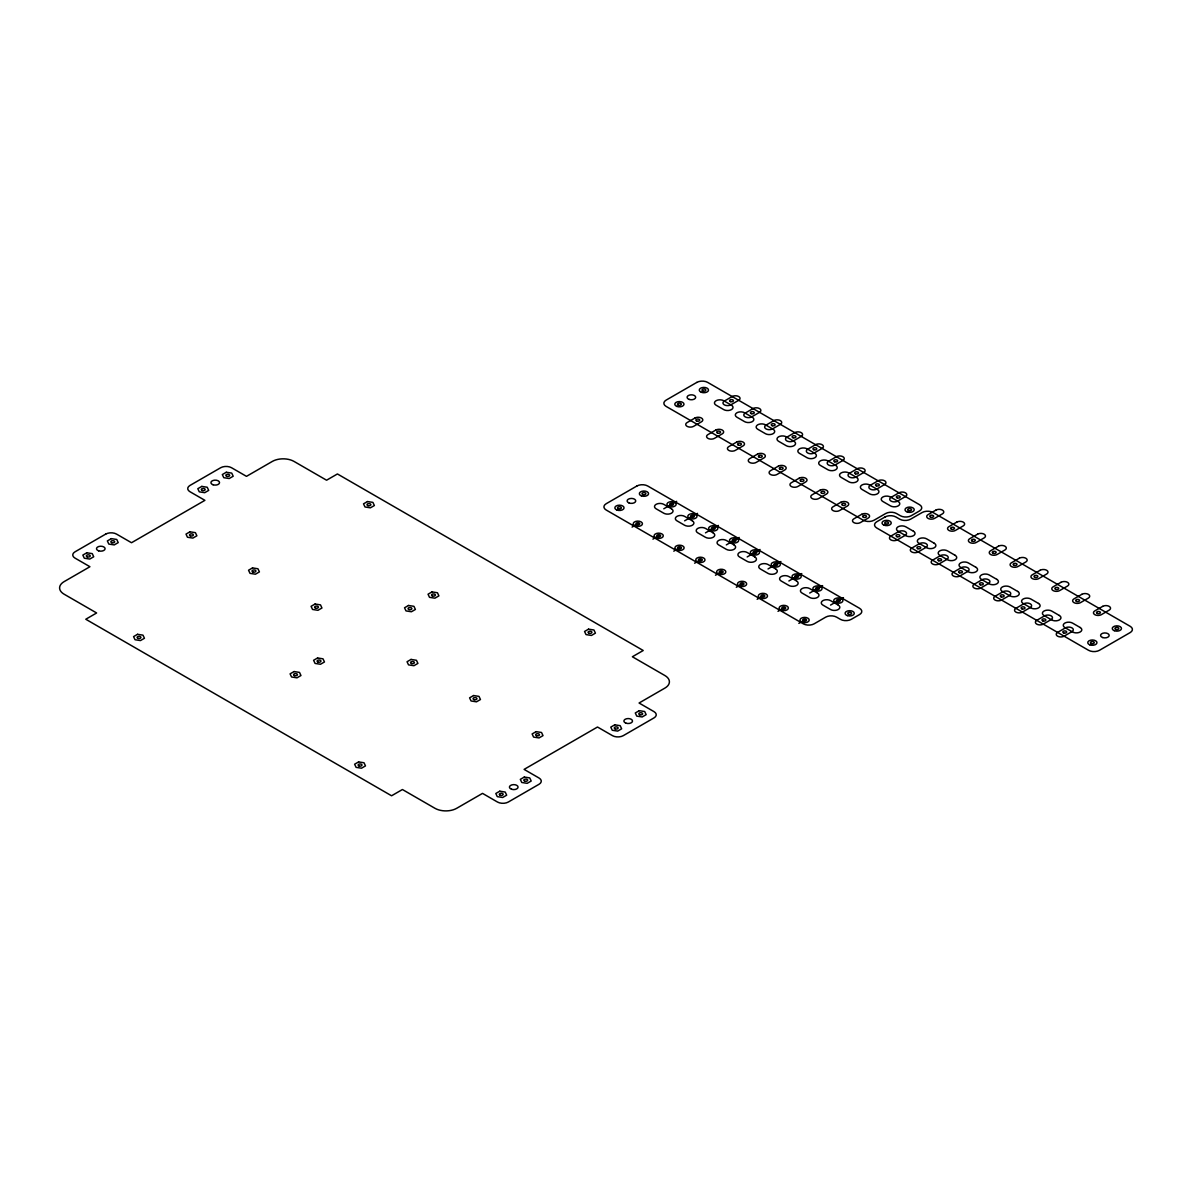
<?xml version="1.0" encoding="UTF-8"?>
<svg xmlns="http://www.w3.org/2000/svg" width="1192" height="1192" viewBox="0 0 1192 1192"><rect width="100%" height="100%" fill="white"/><g stroke="black" fill="none" stroke-linecap="round" stroke-linejoin="round"><path stroke-width="1.5" d="M632.088 527.087L637.839 523.765M663.78 508.79L676.669 501.34M652.933 539.127L658.684 535.789M684.625 520.815L697.514 513.38M673.778 551.151L679.529 547.828M705.47 532.854L718.359 525.419M694.623 563.19L700.375 559.867M726.33 544.893L739.204 537.443M715.468 575.229L721.235 571.907M747.175 556.932L760.064 549.482M736.313 587.269L742.08 583.931M768.021 568.957L780.909 561.521M757.158 599.293L762.925 595.97M788.866 580.996L801.754 573.561M778.003 611.332L783.77 608.009M809.711 593.035L822.599 585.6M798.849 623.371L804.615 620.049M830.556 605.074L843.444 597.624M105.701 534.105L74.992 551.836A7.674 4.425 0 0 0 74.992 558.094L89.936 566.721L64.085 581.651A15.347 8.866 0 0 0 64.085 594.182L96.626 612.971L85.779 619.244L391.572 795.779L402.419 789.521L434.976 808.31A15.347 8.866 0 0 0 456.67 808.31L482.522 793.38L497.466 802.022A7.674 4.425 0 0 0 508.328 802.022L539.037 784.276A7.674 4.425 0 0 0 539.037 778.018L524.093 769.391L597.505 727.016L612.45 735.643A7.674 4.425 0 0 0 623.297 735.643L654.006 717.897A7.674 4.425 0 0 0 654.006 711.639L639.061 703.012L664.913 688.082A15.347 8.866 0 0 0 664.913 675.551L632.371 656.762L643.218 650.504L337.425 473.954L326.578 480.212L294.022 461.423A15.347 8.866 0 0 0 272.327 461.423L246.476 476.353L231.531 467.726A7.674 4.425 0 0 0 220.684 467.726L189.96 485.457A7.674 4.425 0 0 0 189.96 491.715L204.905 500.342L131.507 542.732L116.563 534.105A7.674 4.425 0 0 0 105.701 534.105M86.822 552.79L82.844 555.085L84.304 558.214L89.743 559.063L93.706 556.768L92.261 553.624L86.822 552.79M111.333 538.635L107.355 540.93L108.815 544.073L114.238 544.908L118.217 542.613L116.771 539.469L111.333 538.635M201.791 486.41L197.812 488.705L199.273 491.834L204.711 492.683L208.689 490.389L207.229 487.245L201.791 486.41M226.301 472.255L222.323 474.55L223.783 477.694L229.207 478.528L233.185 476.234L231.74 473.105L226.301 472.255M189.975 531.811L186.012 534.105L187.457 537.249L192.895 538.084L196.874 535.789L195.413 532.66L189.975 531.811M137.557 634.308L133.579 636.602L135.024 639.731L140.462 640.566L144.441 638.271L142.98 635.142L137.557 634.308M252.525 567.928L248.547 570.223L250.007 573.352L255.431 574.201L259.409 571.892L257.949 568.763L252.525 567.928M367.494 501.549L363.515 503.843L364.975 506.973L370.399 507.822L374.377 505.527L372.917 502.383L367.494 501.549M696.828 382.394L666.105 400.125A7.674 4.425 0 0 0 666.105 406.397L863.246 520.204A7.674 4.425 0 0 0 874.094 520.204L885.671 513.529A7.674 4.425 0 0 1 896.533 513.529L900.362 515.734A7.674 4.425 0 0 0 911.209 515.734L919.494 510.951A7.674 4.425 0 0 0 919.494 504.678L707.675 382.394A7.674 4.425 0 0 0 696.828 382.394M315.06 604.031L311.082 606.326L312.542 609.455L317.966 610.304L321.944 608.009L320.499 604.865L315.06 604.031M694.936 418.034L687.084 422.579A4.604 2.652 0 0 0 687.084 426.334A4.604 2.652 0 0 0 693.595 426.334L701.447 421.789A4.604 2.652 0 0 0 701.447 418.034A4.604 2.652 0 0 0 694.936 418.034M732.171 396.534L724.319 401.078A4.604 2.652 0 0 0 724.319 404.833A4.604 2.652 0 0 0 730.83 404.833L738.682 400.303A4.604 2.652 0 0 0 738.682 396.534A4.604 2.652 0 0 0 732.171 396.534M294.066 671.558L290.088 673.852L291.548 676.981L296.972 677.831L300.95 675.536L299.505 672.392L294.066 671.558M317.579 657.984L313.6 660.279L315.06 663.423L320.484 664.257L324.462 661.962L323.002 658.818L317.579 657.984M408.513 605.476L404.535 607.771L405.995 610.915L411.419 611.749L415.397 609.455L413.952 606.326L408.513 605.476M432.025 591.903L428.047 594.212L429.507 597.341L434.931 598.175L438.909 595.881L437.449 592.752L432.025 591.903M715.781 430.074L707.929 434.603A4.604 2.652 0 0 0 707.929 438.358A4.604 2.652 0 0 0 714.44 438.358L722.292 433.828A4.604 2.652 0 0 0 722.292 430.074A4.604 2.652 0 0 0 715.781 430.074M753.016 408.573L745.164 413.103A4.604 2.652 0 0 0 745.164 416.872A4.604 2.652 0 0 0 751.675 416.872L759.528 412.328A4.604 2.652 0 0 0 759.528 408.573A4.604 2.652 0 0 0 753.016 408.573M636.886 486.008L606.162 503.739A7.674 4.425 0 0 0 606.162 509.997L803.304 623.818A7.674 4.425 0 0 0 814.151 623.818L825.728 617.128A7.674 4.425 0 0 1 836.575 617.128L840.405 619.348A7.674 4.425 0 0 0 851.252 619.348L859.551 614.565A7.674 4.425 0 0 0 859.551 608.293L647.733 486.008A7.674 4.425 0 0 0 636.886 486.008M736.626 442.113L728.774 446.642A4.604 2.652 0 0 0 728.774 450.397A4.604 2.652 0 0 0 735.285 450.397L743.138 445.868A4.604 2.652 0 0 0 743.138 442.113A4.604 2.652 0 0 0 736.626 442.113M773.861 420.612L766.009 425.142A4.604 2.652 0 0 0 766.009 428.897A4.604 2.652 0 0 0 772.52 428.897L780.373 424.367A4.604 2.652 0 0 0 780.373 420.612A4.604 2.652 0 0 0 773.861 420.612M757.471 454.137L749.619 458.682A4.604 2.652 0 0 0 749.619 462.436A4.604 2.652 0 0 0 756.13 462.436L763.983 457.892A4.604 2.652 0 0 0 763.983 454.137A4.604 2.652 0 0 0 757.471 454.137M794.706 432.636L786.854 437.181A4.604 2.652 0 0 0 786.854 440.936A4.604 2.652 0 0 0 793.365 440.936L801.218 436.406A4.604 2.652 0 0 0 801.218 432.636A4.604 2.652 0 0 0 794.706 432.636M411.031 659.429L407.053 661.739L408.513 664.868L413.937 665.702L417.915 663.408L416.455 660.279L411.031 659.429M778.316 466.176L770.464 470.706A4.604 2.652 0 0 0 770.464 474.476A4.604 2.652 0 0 0 776.975 474.476L784.828 469.931A4.604 2.652 0 0 0 784.828 466.176A4.604 2.652 0 0 0 778.316 466.176M815.552 444.676L807.699 449.205A4.604 2.652 0 0 0 807.699 452.975A4.604 2.652 0 0 0 814.211 452.975L822.063 448.43A4.604 2.652 0 0 0 822.063 444.676A4.604 2.652 0 0 0 815.552 444.676M799.162 478.215L791.309 482.745A4.604 2.652 0 0 0 791.309 486.5A4.604 2.652 0 0 0 797.821 486.5L805.673 481.97A4.604 2.652 0 0 0 805.673 478.215A4.604 2.652 0 0 0 799.162 478.215M836.397 456.715L828.544 461.244A4.604 2.652 0 0 0 828.544 464.999A4.604 2.652 0 0 0 835.056 464.999L842.908 460.47A4.604 2.652 0 0 0 842.908 456.715A4.604 2.652 0 0 0 836.397 456.715M820.007 490.24L812.154 494.784A4.604 2.652 0 0 0 812.154 498.539A4.604 2.652 0 0 0 818.666 498.539L826.518 494.01A4.604 2.652 0 0 0 826.518 490.24A4.604 2.652 0 0 0 820.007 490.24M857.242 468.739L849.389 473.284A4.604 2.652 0 0 0 849.389 477.038A4.604 2.652 0 0 0 855.901 477.038L863.753 472.509A4.604 2.652 0 0 0 863.753 468.739A4.604 2.652 0 0 0 857.242 468.739M358.598 761.926L354.62 764.221L356.08 767.35L361.504 768.199L365.482 765.89L364.022 762.761L358.598 761.926M473.567 695.547L469.588 697.841L471.049 700.971L476.472 701.82L480.45 699.525L479.005 696.381L473.567 695.547M588.535 629.167L584.557 631.462L586.017 634.591L591.456 635.44L595.419 633.146L593.974 630.002L588.535 629.167M840.852 502.279L832.999 506.809A4.604 2.652 0 0 0 832.999 510.578A4.604 2.652 0 0 0 839.496 510.578L847.363 506.034A4.604 2.652 0 0 0 847.363 502.279A4.604 2.652 0 0 0 840.852 502.279M878.087 480.778L870.234 485.308A4.604 2.652 0 0 0 870.234 489.078A4.604 2.652 0 0 0 876.746 489.078L884.598 484.533A4.604 2.652 0 0 0 884.598 480.778A4.604 2.652 0 0 0 878.087 480.778M861.697 514.318L853.844 518.848A4.604 2.652 0 0 0 853.844 522.603A4.604 2.652 0 0 0 860.341 522.603L868.208 518.073A4.604 2.652 0 0 0 868.208 514.318A4.604 2.652 0 0 0 861.697 514.318M898.932 492.817L891.08 497.347A4.604 2.652 0 0 0 891.08 501.102A4.604 2.652 0 0 0 897.591 501.102L905.443 496.572A4.604 2.652 0 0 0 905.443 492.817A4.604 2.652 0 0 0 898.932 492.817M885.06 516.97L876.776 521.753A7.674 4.425 0 0 0 876.776 528.011L1088.594 650.31A7.674 4.425 0 0 0 1099.441 650.31L1130.165 632.58A7.674 4.425 0 0 0 1130.165 626.307L933.023 512.5A7.674 4.425 0 0 0 922.176 512.5L910.599 519.176A7.674 4.425 0 0 1 899.736 519.176L895.907 516.97A7.674 4.425 0 0 0 885.06 516.97M536.102 731.65L532.139 733.944L533.584 737.088L539.022 737.923L543.001 735.628L541.54 732.484L536.102 731.65M898.679 531.587L890.826 536.132A4.604 2.652 0 0 0 890.826 539.887A4.604 2.652 0 0 0 897.338 539.887L905.19 535.357A4.604 2.652 0 0 0 905.19 531.587A4.604 2.652 0 0 0 898.679 531.587M935.914 510.102L928.061 514.631A4.604 2.652 0 0 0 928.061 518.386A4.604 2.652 0 0 0 934.573 518.386L942.425 513.856A4.604 2.652 0 0 0 942.425 510.102A4.604 2.652 0 0 0 935.914 510.102M919.524 543.627L911.671 548.156A4.604 2.652 0 0 0 911.671 551.926A4.604 2.652 0 0 0 918.183 551.926L926.035 547.381A4.604 2.652 0 0 0 926.035 543.627A4.604 2.652 0 0 0 919.524 543.627M956.759 522.126L948.907 526.67A4.604 2.652 0 0 0 948.907 530.425A4.604 2.652 0 0 0 955.418 530.425L963.27 525.881A4.604 2.652 0 0 0 963.27 522.126A4.604 2.652 0 0 0 956.759 522.126M499.791 791.205L495.812 793.499L497.273 796.643L502.696 797.478L506.675 795.183L505.214 792.054L499.791 791.205M524.301 777.065L520.323 779.359L521.768 782.488L527.207 783.323L531.185 781.028L529.725 777.899L524.301 777.065M614.759 724.825L610.781 727.12L612.241 730.264L617.665 731.098L621.643 728.804L620.183 725.675L614.759 724.825M639.27 710.685L635.291 712.98L636.752 716.109L642.175 716.958L646.153 714.649L644.693 711.52L639.27 710.685M940.369 555.666L932.517 560.195A4.604 2.652 0 0 0 932.517 563.95A4.604 2.652 0 0 0 939.028 563.95L946.88 559.42A4.604 2.652 0 0 0 946.88 555.666A4.604 2.652 0 0 0 940.369 555.666M977.604 534.165L969.752 538.695A4.604 2.652 0 0 0 969.752 542.464A4.604 2.652 0 0 0 976.263 542.464L984.115 537.92A4.604 2.652 0 0 0 984.115 534.165A4.604 2.652 0 0 0 977.604 534.165M961.214 567.705L953.362 572.235A4.604 2.652 0 0 0 953.362 575.989A4.604 2.652 0 0 0 959.873 575.989L967.725 571.46A4.604 2.652 0 0 0 967.725 567.705A4.604 2.652 0 0 0 961.214 567.705M998.449 546.204L990.597 550.734A4.604 2.652 0 0 0 990.597 554.489A4.604 2.652 0 0 0 997.108 554.489L1004.96 549.959A4.604 2.652 0 0 0 1004.96 546.204A4.604 2.652 0 0 0 998.449 546.204M982.059 579.729L974.207 584.274A4.604 2.652 0 0 0 974.207 588.029A4.604 2.652 0 0 0 980.718 588.029L988.57 583.484A4.604 2.652 0 0 0 988.57 579.729A4.604 2.652 0 0 0 982.059 579.729M1019.294 558.228L1011.442 562.773A4.604 2.652 0 0 0 1011.442 566.528A4.604 2.652 0 0 0 1017.953 566.528L1025.805 561.998A4.604 2.652 0 0 0 1025.805 558.228A4.604 2.652 0 0 0 1019.294 558.228M1002.904 591.768L995.052 596.298A4.604 2.652 0 0 0 995.052 600.053A4.604 2.652 0 0 0 1001.563 600.053L1009.415 595.523A4.604 2.652 0 0 0 1009.415 591.768A4.604 2.652 0 0 0 1002.904 591.768M1040.139 570.268L1032.287 574.797A4.604 2.652 0 0 0 1032.287 578.567A4.604 2.652 0 0 0 1038.798 578.567L1046.65 574.023A4.604 2.652 0 0 0 1046.65 570.268A4.604 2.652 0 0 0 1040.139 570.268M1023.749 603.808L1015.897 608.337A4.604 2.652 0 0 0 1015.897 612.092A4.604 2.652 0 0 0 1022.408 612.092L1030.261 607.562A4.604 2.652 0 0 0 1030.261 603.808A4.604 2.652 0 0 0 1023.749 603.808M1060.984 582.307L1053.132 586.837A4.604 2.652 0 0 0 1053.132 590.591A4.604 2.652 0 0 0 1059.643 590.591L1067.496 586.062A4.604 2.652 0 0 0 1067.496 582.307A4.604 2.652 0 0 0 1060.984 582.307M1044.594 615.832L1036.742 620.376A4.604 2.652 0 0 0 1036.742 624.131A4.604 2.652 0 0 0 1043.253 624.131L1051.106 619.602A4.604 2.652 0 0 0 1051.106 615.832A4.604 2.652 0 0 0 1044.594 615.832M1081.829 594.331L1073.977 598.876A4.604 2.652 0 0 0 1073.977 602.63A4.604 2.652 0 0 0 1080.488 602.63L1088.341 598.101A4.604 2.652 0 0 0 1088.341 594.331A4.604 2.652 0 0 0 1081.829 594.331M1065.439 627.871L1057.587 632.401A4.604 2.652 0 0 0 1057.587 636.17A4.604 2.652 0 0 0 1064.098 636.17L1071.951 631.626A4.604 2.652 0 0 0 1071.951 627.871A4.604 2.652 0 0 0 1065.439 627.871M1102.674 606.37L1094.822 610.9A4.604 2.652 0 0 0 1094.822 614.67A4.604 2.652 0 0 0 1101.333 614.67L1109.186 610.125A4.604 2.652 0 0 0 1109.186 606.37A4.604 2.652 0 0 0 1102.674 606.37M731.426 405.176L723.738 400.736A5.438 3.144 0 0 0 716.049 400.736A5.438 3.144 0 0 0 716.049 405.176L723.738 409.616A5.438 3.144 0 0 0 731.426 409.616A5.438 3.144 0 0 0 731.426 405.176M752.271 417.2L744.583 412.775A5.438 3.144 0 0 0 736.894 412.775A5.438 3.144 0 0 0 736.894 417.2L744.583 421.64A5.438 3.144 0 0 0 752.271 421.64A5.438 3.144 0 0 0 752.271 417.2M773.116 429.239L765.428 424.799A5.438 3.144 0 0 0 757.74 424.799A5.438 3.144 0 0 0 757.74 429.239L765.428 433.679A5.438 3.144 0 0 0 773.116 433.679A5.438 3.144 0 0 0 773.116 429.239M793.961 441.278L786.273 436.838A5.438 3.144 0 0 0 778.585 436.838A5.438 3.144 0 0 0 778.585 441.278L786.273 445.719A5.438 3.144 0 0 0 793.961 445.719A5.438 3.144 0 0 0 793.961 441.278M814.807 453.318L807.118 448.877A5.438 3.144 0 0 0 799.43 448.877A5.438 3.144 0 0 0 799.43 453.318L807.118 457.758A5.438 3.144 0 0 0 814.807 457.758A5.438 3.144 0 0 0 814.807 453.318M835.652 465.357L827.963 460.917A5.438 3.144 0 0 0 820.275 460.917A5.438 3.144 0 0 0 820.275 465.357L827.963 469.782A5.438 3.144 0 0 0 835.652 469.782A5.438 3.144 0 0 0 835.652 465.357M856.497 477.381L848.808 472.941A5.438 3.144 0 0 0 841.12 472.941A5.438 3.144 0 0 0 841.12 477.381L848.808 481.821A5.438 3.144 0 0 0 856.497 481.821A5.438 3.144 0 0 0 856.497 477.381M877.342 489.42L869.653 484.98A5.438 3.144 0 0 0 861.965 484.98A5.438 3.144 0 0 0 861.965 489.42L869.653 493.861A5.438 3.144 0 0 0 877.342 493.861A5.438 3.144 0 0 0 877.342 489.42M898.187 501.459L890.498 497.019A5.438 3.144 0 0 0 882.81 497.019A5.438 3.144 0 0 0 882.81 501.459L890.498 505.9A5.438 3.144 0 0 0 898.187 505.9A5.438 3.144 0 0 0 898.187 501.459M913.459 531.245L905.771 526.804A5.438 3.144 0 0 0 898.083 526.804A5.438 3.144 0 0 0 898.083 531.245L905.771 535.685A5.438 3.144 0 0 0 913.459 535.685A5.438 3.144 0 0 0 913.459 531.245M934.304 543.284L926.616 538.844A5.438 3.144 0 0 0 918.928 538.844A5.438 3.144 0 0 0 918.928 543.284L926.616 547.724A5.438 3.144 0 0 0 934.304 547.724A5.438 3.144 0 0 0 934.304 543.284M955.15 555.323L947.461 550.883A5.438 3.144 0 0 0 939.773 550.883A5.438 3.144 0 0 0 939.773 555.323L947.461 559.748A5.438 3.144 0 0 0 955.15 559.748A5.438 3.144 0 0 0 955.15 555.323M975.995 567.347L968.306 562.907A5.438 3.144 0 0 0 960.618 562.907A5.438 3.144 0 0 0 960.618 567.347L968.306 571.788A5.438 3.144 0 0 0 975.995 571.788A5.438 3.144 0 0 0 975.995 567.347M996.84 579.387L989.151 574.946A5.438 3.144 0 0 0 981.463 574.946A5.438 3.144 0 0 0 981.463 579.387L989.151 583.827A5.438 3.144 0 0 0 996.84 583.827A5.438 3.144 0 0 0 996.84 579.387M1017.685 591.426L1009.997 586.986A5.438 3.144 0 0 0 1002.308 586.986A5.438 3.144 0 0 0 1002.308 591.426L1009.997 595.866A5.438 3.144 0 0 0 1017.685 595.866A5.438 3.144 0 0 0 1017.685 591.426M1038.53 603.465L1030.842 599.025A5.438 3.144 0 0 0 1023.153 599.025A5.438 3.144 0 0 0 1023.153 603.465L1030.842 607.905A5.438 3.144 0 0 0 1038.53 607.905A5.438 3.144 0 0 0 1038.53 603.465M1059.375 615.489L1051.687 611.049A5.438 3.144 0 0 0 1043.998 611.049A5.438 3.144 0 0 0 1043.998 615.489L1051.687 619.929A5.438 3.144 0 0 0 1059.375 619.929A5.438 3.144 0 0 0 1059.375 615.489M1080.22 627.528L1072.532 623.088A5.438 3.144 0 0 0 1064.843 623.088A5.438 3.144 0 0 0 1064.843 627.528L1072.532 631.969A5.438 3.144 0 0 0 1080.22 631.969A5.438 3.144 0 0 0 1080.22 627.528M671.468 508.79L663.78 504.35A5.438 3.144 0 0 0 656.092 504.35A5.438 3.144 0 0 0 656.092 508.79L663.78 513.216A5.438 3.144 0 0 0 671.468 513.216A5.438 3.144 0 0 0 671.468 508.79M692.314 520.815L684.625 516.374A5.438 3.144 0 0 0 676.937 516.374A5.438 3.144 0 0 0 676.937 520.815L684.625 525.255A5.438 3.144 0 0 0 692.314 525.255A5.438 3.144 0 0 0 692.314 520.815M713.159 532.854L705.47 528.414A5.438 3.144 0 0 0 697.782 528.414A5.438 3.144 0 0 0 697.782 532.854L705.47 537.294A5.438 3.144 0 0 0 713.159 537.294A5.438 3.144 0 0 0 713.159 532.854M734.019 544.893L726.33 540.453A5.438 3.144 0 0 0 718.642 540.453A5.438 3.144 0 0 0 718.642 544.893L726.33 549.333A5.438 3.144 0 0 0 734.019 549.333A5.438 3.144 0 0 0 734.019 544.893M754.864 556.932L747.175 552.492A5.438 3.144 0 0 0 739.487 552.492A5.438 3.144 0 0 0 739.487 556.932L747.175 561.372A5.438 3.144 0 0 0 754.864 561.372A5.438 3.144 0 0 0 754.864 556.932M775.709 568.957L768.021 564.516A5.438 3.144 0 0 0 760.332 564.516A5.438 3.144 0 0 0 760.332 568.957L768.021 573.397A5.438 3.144 0 0 0 775.709 573.397A5.438 3.144 0 0 0 775.709 568.957M796.554 580.996L788.866 576.555A5.438 3.144 0 0 0 781.177 576.555A5.438 3.144 0 0 0 781.177 580.996L788.866 585.436A5.438 3.144 0 0 0 796.554 585.436A5.438 3.144 0 0 0 796.554 580.996M817.399 593.035L809.711 588.595A5.438 3.144 0 0 0 802.022 588.595A5.438 3.144 0 0 0 802.022 593.035L809.711 597.475A5.438 3.144 0 0 0 817.399 597.475A5.438 3.144 0 0 0 817.399 593.035M838.244 605.074L830.556 600.634A5.438 3.144 0 0 0 822.867 600.634A5.438 3.144 0 0 0 822.867 605.074L830.556 609.514A5.438 3.144 0 0 0 838.244 609.514A5.438 3.144 0 0 0 838.244 605.074M848.6 614.252A1.922 1.103 0 0 0 851.595 613.403A1.922 1.103 0 0 0 848.838 612.33A1.922 1.103 0 0 0 848.6 614.252M847.378 615.623A4.604 2.652 0 0 0 854.277 613.329A4.604 2.652 0 0 0 847.378 611.034A4.604 2.652 0 0 0 847.378 615.623M641.385 495.872A4.604 2.652 0 0 0 648.552 493.861A4.604 2.652 0 0 0 641.952 491.283A4.604 2.652 0 0 0 641.385 495.872M616.875 510.027A4.604 2.652 0 0 0 624.042 508.015A4.604 2.652 0 0 0 617.441 505.438A4.604 2.652 0 0 0 616.875 510.027M618.499 508.79A1.922 1.103 0 0 0 621.375 507.822A1.922 1.103 0 0 0 618.499 506.868A1.922 1.103 0 0 0 618.499 508.79M670.485 505.214A1.922 1.103 0 0 0 673.465 504.38A1.922 1.103 0 0 0 670.723 503.307A1.922 1.103 0 0 0 670.485 505.214M691.449 517.298A1.922 1.103 0 0 0 694.325 516.33A1.922 1.103 0 0 0 691.449 515.376A1.922 1.103 0 0 0 691.449 517.298M712.294 529.322A1.922 1.103 0 0 0 715.17 528.369A1.922 1.103 0 0 0 712.294 527.415A1.922 1.103 0 0 0 712.294 529.322M733.14 541.362A1.922 1.103 0 0 0 736.015 540.408A1.922 1.103 0 0 0 733.14 539.44A1.922 1.103 0 0 0 733.14 541.362M753.985 553.401A1.922 1.103 0 0 0 756.86 552.432A1.922 1.103 0 0 0 753.985 551.479A1.922 1.103 0 0 0 753.985 553.401M774.711 565.395A1.922 1.103 0 0 0 777.706 564.561A1.922 1.103 0 0 0 774.949 563.473A1.922 1.103 0 0 0 774.711 565.395M795.556 577.435A1.922 1.103 0 0 0 798.551 576.585A1.922 1.103 0 0 0 795.794 575.513A1.922 1.103 0 0 0 795.556 577.435M816.401 589.459A1.922 1.103 0 0 0 819.396 588.625A1.922 1.103 0 0 0 816.639 587.552A1.922 1.103 0 0 0 816.401 589.459M837.246 601.498A1.922 1.103 0 0 0 840.241 600.664A1.922 1.103 0 0 0 837.484 599.591A1.922 1.103 0 0 0 837.246 601.498M669.248 506.6A4.604 2.652 0 0 0 676.162 504.29A4.604 2.652 0 0 0 669.248 501.996A4.604 2.652 0 0 0 669.248 506.6M690.108 518.639A4.604 2.652 0 0 0 697.007 516.33A4.604 2.652 0 0 0 690.108 514.035A4.604 2.652 0 0 0 690.108 518.639M710.953 530.663A4.604 2.652 0 0 0 717.852 528.369A4.604 2.652 0 0 0 710.953 526.059A4.604 2.652 0 0 0 710.953 530.663M731.515 542.598A4.604 2.652 0 0 0 738.682 540.587A4.604 2.652 0 0 0 732.082 538.009A4.604 2.652 0 0 0 731.515 542.598M752.644 554.742A4.604 2.652 0 0 0 759.542 552.432A4.604 2.652 0 0 0 752.644 550.138A4.604 2.652 0 0 0 752.644 554.742M773.206 566.677A4.604 2.652 0 0 0 780.373 564.665A4.604 2.652 0 0 0 773.772 562.088A4.604 2.652 0 0 0 773.206 566.677M794.051 578.716A4.604 2.652 0 0 0 801.233 576.705A4.604 2.652 0 0 0 794.617 574.127A4.604 2.652 0 0 0 794.051 578.716M814.896 590.74A4.604 2.652 0 0 0 822.078 588.729A4.604 2.652 0 0 0 815.477 586.151A4.604 2.652 0 0 0 814.896 590.74M836.024 602.884A4.604 2.652 0 0 0 842.938 600.574A4.604 2.652 0 0 0 836.024 598.28A4.604 2.652 0 0 0 836.024 602.884M642.995 494.635A1.922 1.103 0 0 0 645.87 493.682A1.922 1.103 0 0 0 642.995 492.713A1.922 1.103 0 0 0 642.995 494.635M656.39 538.099A4.604 2.652 0 0 0 663.288 535.789A4.604 2.652 0 0 0 656.39 533.495A4.604 2.652 0 0 0 656.39 538.099M802.037 622.239A4.604 2.652 0 0 0 809.204 620.227A4.604 2.652 0 0 0 802.603 617.65A4.604 2.652 0 0 0 802.037 622.239M781.46 610.304A4.604 2.652 0 0 0 788.374 608.009A4.604 2.652 0 0 0 781.46 605.7A4.604 2.652 0 0 0 781.46 610.304M760.347 598.175A4.604 2.652 0 0 0 767.514 596.164A4.604 2.652 0 0 0 760.913 593.586A4.604 2.652 0 0 0 760.347 598.175M739.487 586.136A4.604 2.652 0 0 0 746.669 584.125A4.604 2.652 0 0 0 740.068 581.547A4.604 2.652 0 0 0 739.487 586.136M718.925 574.201A4.604 2.652 0 0 0 725.839 571.907A4.604 2.652 0 0 0 718.925 569.597A4.604 2.652 0 0 0 718.925 574.201M697.797 562.073A4.604 2.652 0 0 0 704.979 560.061A4.604 2.652 0 0 0 698.363 557.469A4.604 2.652 0 0 0 697.797 562.073M677.235 550.138A4.604 2.652 0 0 0 684.133 547.828A4.604 2.652 0 0 0 677.235 545.534A4.604 2.652 0 0 0 677.235 550.138M635.545 526.059A4.604 2.652 0 0 0 642.443 523.765A4.604 2.652 0 0 0 635.545 521.455A4.604 2.652 0 0 0 635.545 526.059M636.766 524.674A1.922 1.103 0 0 0 639.761 523.839A1.922 1.103 0 0 0 637.005 522.767A1.922 1.103 0 0 0 636.766 524.674M657.611 536.713A1.922 1.103 0 0 0 660.606 535.878A1.922 1.103 0 0 0 657.85 534.806A1.922 1.103 0 0 0 657.611 536.713M678.457 548.752A1.922 1.103 0 0 0 681.452 547.903A1.922 1.103 0 0 0 678.695 546.83A1.922 1.103 0 0 0 678.457 548.752M699.421 560.821A1.922 1.103 0 0 0 702.297 559.867A1.922 1.103 0 0 0 699.421 558.914A1.922 1.103 0 0 0 699.421 560.821M720.147 572.816A1.922 1.103 0 0 0 723.142 571.981A1.922 1.103 0 0 0 720.385 570.908A1.922 1.103 0 0 0 720.147 572.816M741.111 584.899A1.922 1.103 0 0 0 743.987 583.931A1.922 1.103 0 0 0 741.111 582.977A1.922 1.103 0 0 0 741.111 584.899M761.956 596.939A1.922 1.103 0 0 0 764.832 595.97A1.922 1.103 0 0 0 761.956 595.017A1.922 1.103 0 0 0 761.956 596.939M782.801 608.963A1.922 1.103 0 0 0 785.692 608.009A1.922 1.103 0 0 0 782.801 607.056A1.922 1.103 0 0 0 782.801 608.963M803.661 621.002A1.922 1.103 0 0 0 806.537 620.049A1.922 1.103 0 0 0 803.661 619.08A1.922 1.103 0 0 0 803.661 621.002M629.033 502.964A4.291 2.473 0 0 0 635.723 501.087A4.291 2.473 0 0 0 629.57 498.673A4.291 2.473 0 0 0 629.033 502.964M98.653 550.838A4.291 2.473 0 0 0 105.09 548.692A4.291 2.473 0 0 0 98.653 546.547A4.291 2.473 0 0 0 98.653 550.838M511.606 789.268A4.291 2.473 0 0 0 518.058 787.122A4.291 2.473 0 0 0 511.606 784.962A4.291 2.473 0 0 0 511.606 789.268M625.8 723.097A4.291 2.473 0 0 0 632.49 721.22A4.291 2.473 0 0 0 626.322 718.806A4.291 2.473 0 0 0 625.8 723.097M213.1 484.772A4.291 2.473 0 0 0 219.537 482.626A4.291 2.473 0 0 0 213.1 480.465A4.291 2.473 0 0 0 213.1 484.772M294.454 675.611A1.922 1.103 0 0 0 297.434 674.776A1.922 1.103 0 0 0 294.692 673.689A1.922 1.103 0 0 0 294.454 675.611M317.951 662.037A1.922 1.103 0 0 0 320.946 661.202A1.922 1.103 0 0 0 318.19 660.13A1.922 1.103 0 0 0 317.951 662.037M87.284 556.873A1.922 1.103 0 0 0 90.205 555.949A1.922 1.103 0 0 0 87.344 554.951A1.922 1.103 0 0 0 87.284 556.873M111.825 542.732A1.922 1.103 0 0 0 114.7 541.779A1.922 1.103 0 0 0 111.825 540.81A1.922 1.103 0 0 0 111.825 542.732M524.674 781.118A1.922 1.103 0 0 0 527.669 780.268A1.922 1.103 0 0 0 524.912 779.196A1.922 1.103 0 0 0 524.674 781.118M500.193 795.273A1.922 1.103 0 0 0 503.158 794.408A1.922 1.103 0 0 0 500.372 793.351A1.922 1.103 0 0 0 500.193 795.273M639.731 714.768A1.922 1.103 0 0 0 642.637 713.829A1.922 1.103 0 0 0 639.791 712.846A1.922 1.103 0 0 0 639.731 714.768M615.132 728.878A1.922 1.103 0 0 0 618.127 728.044A1.922 1.103 0 0 0 615.37 726.971A1.922 1.103 0 0 0 615.132 728.878M202.178 490.463A1.922 1.103 0 0 0 205.158 489.629A1.922 1.103 0 0 0 202.416 488.541A1.922 1.103 0 0 0 202.178 490.463M226.718 476.323A1.922 1.103 0 0 0 229.669 475.459A1.922 1.103 0 0 0 226.897 474.401A1.922 1.103 0 0 0 226.718 476.323M408.901 609.529A1.922 1.103 0 0 0 411.881 608.695A1.922 1.103 0 0 0 409.139 607.622A1.922 1.103 0 0 0 408.901 609.529M432.398 595.955A1.922 1.103 0 0 0 435.393 595.121A1.922 1.103 0 0 0 432.636 594.048A1.922 1.103 0 0 0 432.398 595.955M138.049 638.39A1.922 1.103 0 0 0 140.924 637.437A1.922 1.103 0 0 0 138.049 636.483A1.922 1.103 0 0 0 138.049 638.39M359.09 766.009A1.922 1.103 0 0 0 361.966 765.055A1.922 1.103 0 0 0 359.09 764.102A1.922 1.103 0 0 0 359.09 766.009M589.042 633.265A1.922 1.103 0 0 0 591.917 632.296A1.922 1.103 0 0 0 589.042 631.343A1.922 1.103 0 0 0 589.042 633.265M367.866 505.602A1.922 1.103 0 0 0 370.861 504.767A1.922 1.103 0 0 0 368.105 503.68A1.922 1.103 0 0 0 367.866 505.602M411.523 663.527A1.922 1.103 0 0 0 414.399 662.573A1.922 1.103 0 0 0 411.523 661.62A1.922 1.103 0 0 0 411.523 663.527M474.058 699.644A1.922 1.103 0 0 0 476.949 698.676A1.922 1.103 0 0 0 474.058 697.722A1.922 1.103 0 0 0 474.058 699.644M536.609 735.747A1.922 1.103 0 0 0 539.484 734.779A1.922 1.103 0 0 0 536.609 733.825A1.922 1.103 0 0 0 536.609 735.747M190.482 535.908A1.922 1.103 0 0 0 193.357 534.955A1.922 1.103 0 0 0 190.482 533.986A1.922 1.103 0 0 0 190.482 535.908M252.898 571.981A1.922 1.103 0 0 0 255.893 571.132A1.922 1.103 0 0 0 253.136 570.059A1.922 1.103 0 0 0 252.898 571.981M315.448 608.084A1.922 1.103 0 0 0 318.428 607.25A1.922 1.103 0 0 0 315.671 606.177A1.922 1.103 0 0 0 315.448 608.084M1102.734 637.556A4.291 2.473 0 0 0 1109.171 635.41A4.291 2.473 0 0 0 1102.734 633.265A4.291 2.473 0 0 0 1102.734 637.556M930.624 517.194A1.922 1.103 0 0 0 933.619 516.345A1.922 1.103 0 0 0 930.863 515.272A1.922 1.103 0 0 0 930.624 517.194M951.484 529.218A1.922 1.103 0 0 0 954.464 528.384A1.922 1.103 0 0 0 951.708 527.311A1.922 1.103 0 0 0 951.484 529.218M972.329 541.257A1.922 1.103 0 0 0 975.309 540.423A1.922 1.103 0 0 0 972.568 539.35A1.922 1.103 0 0 0 972.329 541.257M993.174 553.297A1.922 1.103 0 0 0 996.154 552.462A1.922 1.103 0 0 0 993.413 551.375A1.922 1.103 0 0 0 993.174 553.297M1014.019 565.336A1.922 1.103 0 0 0 1016.999 564.486A1.922 1.103 0 0 0 1014.258 563.414A1.922 1.103 0 0 0 1014.019 565.336M1034.865 577.36A1.922 1.103 0 0 0 1037.845 576.526A1.922 1.103 0 0 0 1035.103 575.453A1.922 1.103 0 0 0 1034.865 577.36M1055.71 589.399A1.922 1.103 0 0 0 1058.705 588.565A1.922 1.103 0 0 0 1055.948 587.492A1.922 1.103 0 0 0 1055.71 589.399M1076.555 601.438A1.922 1.103 0 0 0 1079.55 600.604A1.922 1.103 0 0 0 1076.793 599.516A1.922 1.103 0 0 0 1076.555 601.438M1097.4 613.478A1.922 1.103 0 0 0 1100.395 612.628A1.922 1.103 0 0 0 1097.638 611.556A1.922 1.103 0 0 0 1097.4 613.478M1091.291 643.546A1.922 1.103 0 0 0 1094.271 642.712A1.922 1.103 0 0 0 1091.529 641.639A1.922 1.103 0 0 0 1091.291 643.546M897.04 536.698A1.922 1.103 0 0 0 899.915 535.73A1.922 1.103 0 0 0 897.04 534.776A1.922 1.103 0 0 0 897.04 536.698M917.766 548.678A1.922 1.103 0 0 0 920.746 547.843A1.922 1.103 0 0 0 918.004 546.77A1.922 1.103 0 0 0 917.766 548.678M938.611 560.717A1.922 1.103 0 0 0 941.606 559.882A1.922 1.103 0 0 0 938.849 558.81A1.922 1.103 0 0 0 938.611 560.717M959.456 572.756A1.922 1.103 0 0 0 962.451 571.922A1.922 1.103 0 0 0 959.694 570.849A1.922 1.103 0 0 0 959.456 572.756M980.301 584.795A1.922 1.103 0 0 0 983.296 583.961A1.922 1.103 0 0 0 980.539 582.873A1.922 1.103 0 0 0 980.301 584.795M1001.146 596.834A1.922 1.103 0 0 0 1004.141 595.985A1.922 1.103 0 0 0 1001.384 594.912A1.922 1.103 0 0 0 1001.146 596.834M1021.991 608.859A1.922 1.103 0 0 0 1024.986 608.024A1.922 1.103 0 0 0 1022.229 606.952A1.922 1.103 0 0 0 1021.991 608.859M1042.836 620.898A1.922 1.103 0 0 0 1045.831 620.063A1.922 1.103 0 0 0 1043.074 618.991A1.922 1.103 0 0 0 1042.836 620.898M1063.696 632.937A1.922 1.103 0 0 0 1066.676 632.103A1.922 1.103 0 0 0 1063.92 631.015A1.922 1.103 0 0 0 1063.696 632.937M1115.786 629.406A1.922 1.103 0 0 0 1118.781 628.571A1.922 1.103 0 0 0 1116.025 627.484A1.922 1.103 0 0 0 1115.786 629.406M1114.282 630.687A4.604 2.652 0 0 0 1121.463 628.676A4.604 2.652 0 0 0 1114.863 626.098A4.604 2.652 0 0 0 1114.282 630.687M1089.786 644.842A4.604 2.652 0 0 0 1096.953 642.831A4.604 2.652 0 0 0 1090.352 640.253A4.604 2.652 0 0 0 1089.786 644.842M884.062 525.18A4.604 2.652 0 0 0 891.229 523.169A4.604 2.652 0 0 0 884.628 520.591A4.604 2.652 0 0 0 884.062 525.18M885.567 523.899A1.922 1.103 0 0 0 888.562 523.065A1.922 1.103 0 0 0 885.805 521.992A1.922 1.103 0 0 0 885.567 523.899M908.557 510.638A1.922 1.103 0 0 0 911.537 509.789A1.922 1.103 0 0 0 908.781 508.716A1.922 1.103 0 0 0 908.557 510.638M907.321 512.024A4.604 2.652 0 0 0 914.234 509.714A4.604 2.652 0 0 0 907.321 507.42A4.604 2.652 0 0 0 907.321 512.024M701.328 392.272A4.604 2.652 0 0 0 708.495 390.261A4.604 2.652 0 0 0 701.894 387.668A4.604 2.652 0 0 0 701.328 392.272M676.818 406.412A4.604 2.652 0 0 0 683.985 404.401A4.604 2.652 0 0 0 677.384 401.823A4.604 2.652 0 0 0 676.818 406.412M678.442 405.176A1.922 1.103 0 0 0 681.317 404.222A1.922 1.103 0 0 0 678.442 403.254A1.922 1.103 0 0 0 678.442 405.176M730.428 401.6A1.922 1.103 0 0 0 733.423 400.765A1.922 1.103 0 0 0 730.666 399.692A1.922 1.103 0 0 0 730.428 401.6M751.273 413.639A1.922 1.103 0 0 0 754.268 412.805A1.922 1.103 0 0 0 751.511 411.717A1.922 1.103 0 0 0 751.273 413.639M772.237 425.708A1.922 1.103 0 0 0 775.113 424.754A1.922 1.103 0 0 0 772.237 423.801A1.922 1.103 0 0 0 772.237 425.708M793.082 437.747A1.922 1.103 0 0 0 795.958 436.793A1.922 1.103 0 0 0 793.082 435.825A1.922 1.103 0 0 0 793.082 437.747M813.808 449.742A1.922 1.103 0 0 0 816.803 448.907A1.922 1.103 0 0 0 814.047 447.834A1.922 1.103 0 0 0 813.808 449.742M834.668 461.781A1.922 1.103 0 0 0 837.648 460.946A1.922 1.103 0 0 0 834.892 459.874A1.922 1.103 0 0 0 834.668 461.781M855.513 473.82A1.922 1.103 0 0 0 858.493 472.971A1.922 1.103 0 0 0 855.752 471.898A1.922 1.103 0 0 0 855.513 473.82M876.358 485.844A1.922 1.103 0 0 0 879.338 485.01A1.922 1.103 0 0 0 876.597 483.937A1.922 1.103 0 0 0 876.358 485.844M897.323 497.928A1.922 1.103 0 0 0 900.198 496.975A1.922 1.103 0 0 0 897.323 496.006A1.922 1.103 0 0 0 897.323 497.928M702.833 390.976A1.922 1.103 0 0 0 705.813 390.142A1.922 1.103 0 0 0 703.071 389.069A1.922 1.103 0 0 0 702.833 390.976M696.828 421.104A1.922 1.103 0 0 0 699.704 420.15A1.922 1.103 0 0 0 696.828 419.182A1.922 1.103 0 0 0 696.828 421.104M717.569 433.098A1.922 1.103 0 0 0 720.549 432.264A1.922 1.103 0 0 0 717.793 431.191A1.922 1.103 0 0 0 717.569 433.098M738.414 445.137A1.922 1.103 0 0 0 741.394 444.303A1.922 1.103 0 0 0 738.653 443.215A1.922 1.103 0 0 0 738.414 445.137M759.259 457.177A1.922 1.103 0 0 0 762.239 456.327A1.922 1.103 0 0 0 759.498 455.255A1.922 1.103 0 0 0 759.259 457.177M780.104 469.201A1.922 1.103 0 0 0 783.084 468.367A1.922 1.103 0 0 0 780.343 467.294A1.922 1.103 0 0 0 780.104 469.201M800.949 481.24A1.922 1.103 0 0 0 803.929 480.406A1.922 1.103 0 0 0 801.188 479.333A1.922 1.103 0 0 0 800.949 481.24M821.795 493.279A1.922 1.103 0 0 0 824.789 492.445A1.922 1.103 0 0 0 822.033 491.357A1.922 1.103 0 0 0 821.795 493.279M842.64 505.319A1.922 1.103 0 0 0 845.635 504.469A1.922 1.103 0 0 0 842.878 503.397A1.922 1.103 0 0 0 842.64 505.319M863.604 517.388A1.922 1.103 0 0 0 866.48 516.434A1.922 1.103 0 0 0 863.604 515.466A1.922 1.103 0 0 0 863.604 517.388M689.244 399.439A4.291 2.473 0 0 0 695.681 397.294A4.291 2.473 0 0 0 689.244 395.148A4.291 2.473 0 0 0 689.244 399.439"/></g></svg>
